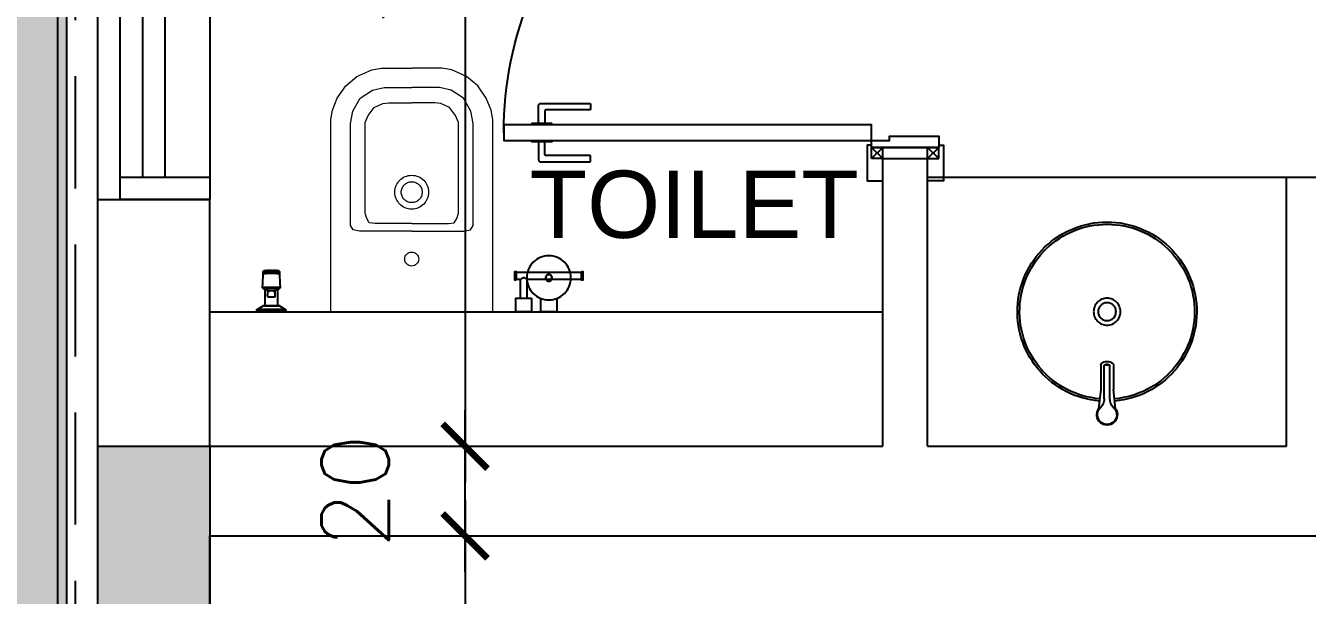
# Model space of a CAD drawing. Header units: centimetres. Extents: x -10658 to 14823, y -5448 to 3597.
# Drawn here: x -1694.1 to -1408.3, y 1451.7 to 1578.8 of the extents above; entities that cross this region are included whole.
import ezdxf
from ezdxf.xclip import XClip

# ---------------------------------------------------------------- set-up
doc = ezdxf.new("R2010")
doc.units = ezdxf.units.CM
doc.header["$LTSCALE"] = 100
doc.header["$MEASUREMENT"] = 0
doc.header["$XCLIPFRAME"] = 0
doc.header["$PDMODE"] = 35
doc.linetypes.add('A0-01 FLOOR PLANS$0$HIDDEN', pattern=[0.375, 0.25, -0.125])
for name, color, linetype in [('A0-01 FLOOR PLANS$0$BATH FIXTURES', 85, 'Continuous'), ('A0-01 FLOOR PLANS$0$COUNTERS', 85, 'Continuous'), ('A0-01 FLOOR PLANS$0$DIM IN', 1, 'Continuous'), ('A0-01 FLOOR PLANS$0$DOOR', 1, 'Continuous'), ('A0-01 FLOOR PLANS$0$HIDDEN -03', 8, 'A0-01 FLOOR PLANS$0$HIDDEN'), ('A0-01 FLOOR PLANS$0$TEXT', 3, 'Continuous'), ('A0-01 FLOOR PLANS$0$TILE', 252, 'Continuous'), ('A0-01 FLOOR PLANS$0$WALL-01', 7, 'Continuous'), ('A0-01 FLOOR PLANS$0$WALL-03', 2, 'Continuous'), ('A0-01 FLOOR PLANS$0$WINDOW', 1, 'Continuous'), ('SOURROUNDING$0$KERBSTONE', 11, 'Continuous'), ('XREF GF COL$0$COLUMN', 6, 'Continuous'), ('XREF GF COL$0$COLUMN HATCH', 201, 'Continuous')]:
    doc.layers.add(name, color=color, linetype=linetype)
doc.styles.add('A0-01 FLOOR PLANS$0$22', font='romans.shx')
doc.styles.add('A0-01 FLOOR PLANS$0$ART-PS-1', font='arial.ttf', dxfattribs={"height": 20})
doc.dimstyles.new('A0-01 FLOOR PLANS$0$100', dxfattribs={"dimtxt": 15, "dimasz": 10, "dimexe": 8, "dimexo": 12, "dimgap": 6, "dimtad": 1, "dimdec": 0, "dimzin": 0, "dimdsep": 46, "dimtxsty": 'A0-01 FLOOR PLANS$0$22', "dimblk": 'A0-01 FLOOR PLANS$0$_ARCHTICK', "dimcen": 30, "dimdle": 8, "dimclrd": 1, "dimclre": 1, "dimclrt": 2, "dimadec": 0, "dimazin": 0, "dimtfac": 1, "dimtdec": 0, "dimtmove": 2, "dimatfit": 3, "dimldrblk": 'A0-01 FLOOR PLANS$0$_OBLIQUE', "dimfxl": 100, "dimtolj": 1, "dimtzin": 0, "dimarcsym": 0})

# ---------------------------------------------------------------- blocks, each defined once
blk = doc.blocks.new('SOURROUNDING')
at = {"layer": 'SOURROUNDING$0$KERBSTONE', "lineweight": 13}
h = blk.add_hatch(dxfattribs=at)
h.set_pattern_fill('AR-HBONE', color=252, scale=5, angle=90)
h.paths.add_polyline_path([(-175, 1001.39), (-180.24, 999.4), (-175, 1003.26), (-175, 1910.07), (-189.19, 1904.68), (-175, 1915.15), (-175, 1965.25), (-177.79, 1965.57), (-175, 1966.16), (-175, 2515.31), (-190.95, 2509.26), (-175, 2521.02), (-175, 2569.63), (-179.55, 2570.15), (-175, 2571.11), (-175, 2808), (-890, 2808), (-890, 3028), (-1810, 3028), (-1810, 2511.19), (-1925, 2511.19), (-1925, 1979.72), (-1810, 1979.72), (-1810, 775), (-3028, 775), (-3028, 650), (-2728, 650), (-2448, 650), (-2428, 650), (-1382.07, 650), (-1382.07, 25), (-1257.59, 25), (-1257.07, 25), (-857.07, 25), (-732.07, 25), (-732.07, 668), (-175, 668)])
h.paths.add_polyline_path([(-1685, 828), (-1685, 2129.72), (-1770, 2129.72), (-1770, 2361.19), (-1685, 2361.19), (-1685, 2748), (-1220, 2748), (-1220, 2683), (-890, 2683), (-300, 2683), (-300, 788), (-590, 788), (-590, 793), (-817, 793), (-817, 713), (-1286.12, 713), (-1287.5, 828)], flags=16)
h.paths.add_polyline_path([(-1798.23, 1621.66), (-1726.11, 1621.66), (-1726.11, 1641.16), (-1798.23, 1641.16)], flags=16)
h.paths.add_polyline_path([(-1563.97, 2964.65), (-999.2, 2964.65), (-999.2, 3018.34), (-1563.97, 3018.34)], flags=16)
at = {"color": 6}
blk.add_lwpolyline([(-300, 2683), (-890, 2683), (-890, 2683), (-1220, 2683), (-1220, 2748), (-1685, 2748), (-1685, 828), (-890, 828), (-890, 793), (-590, 793), (-590, 788), (-300, 788)], close=True, dxfattribs=at)
blk = doc.blocks.new('XREF GF COL')
at = {"layer": 'XREF GF COL$0$COLUMN HATCH'}
blk.add_hatch(color=256, dxfattribs=at).paths.add_polyline_path([(-12064.7, 1448), (-12089.7, 1448), (-12089.7, 1368), (-12064.7, 1368)])
at = {"layer": 'XREF GF COL$0$COLUMN'}
blk.add_lwpolyline([(-12089.7, 1448), (-12064.7, 1448), (-12064.7, 1368), (-12089.7, 1368)], close=True, dxfattribs=at)
blk = doc.blocks.new('A0-01 FLOOR PLANS$0$Bath_WashBasin_D-40_01')
for p, q in [((-1.4, -7.96), (-1.88, -3.63)), ((1.88, -3.63), (1.4, -7.96)), ((-1.4, -13.5), (-1.4, -7.96)), ((-0.65, -5.9), (-0.65, -13.37)), ((0.65, -5.9), (0.65, -13.37)), ((1.4, -13.5), (1.4, -7.96)), ((0.65, -13.37), (-0.65, -13.37))]:
    blk.add_line(p, q)
for radius in [3, 2]:
    blk.add_circle((0, -25.3), radius)
for centre, radius, start, end in [((0, -2.3), 2.3, 324.6388, 215.3612), ((0, -2.3), 2.15, 320.9725, 219.0275), ((0, -25.3), 20, 94.8311, 85.1689), ((-3.61, -5.89), 2.96, 359.8082, 49.0473), ((3.61, -5.89), 2.96, 130.9527, 180.1918), ((0, -25.3), 19.5, 94.7941, 85.2059), ((0, -12.55), 1.05, 231.7534, 308.2466)]:
    blk.add_arc(centre, radius, start, end)
blk.add_ellipse((0, -13.5), major_axis=(-1.4, 0), ratio=0.500001, start_param=6.283185, end_param=9.424778)
blk = doc.blocks.new('A0-01 FLOOR PLANS$0$BID2')
at = {"layer": 'A0-01 FLOOR PLANS$0$BATH FIXTURES', "lineweight": 18}
for points in [[(18.07, 0), (0, 0), (0, -42.87), (0.38, -44.94), (1.44, -47.63), (3.36, -50.37), (5.82, -52.44), (9.13, -53.98), (11.34, -54.31), (18.07, -54.31)], [(18.07, 0), (36.1, 0), (36.1, -42.87), (35.76, -44.94), (34.65, -47.63), (32.78, -50.37), (30.28, -52.44), (27.01, -53.98), (24.8, -54.31), (18.07, -54.31)], [(18.07, -17.93), (6.44, -17.93), (5, -18.22), (4.37, -19.23), (4.37, -41.96), (4.9, -44.75), (6.58, -47.63), (9.28, -49.41), (11.92, -49.99), (18.07, -49.99)], [(18.07, -19.66), (9.9, -19.66), (8.6, -19.8), (8.03, -20.81), (7.69, -22.01), (7.69, -42.2), (8.36, -43.74), (9.66, -45.56), (11.58, -46.43), (12.93, -46.62), (18.07, -46.62)], [(18.07, -17.93), (29.7, -17.93), (31.15, -18.22), (31.72, -19.23), (31.72, -41.96), (31.24, -44.75), (29.56, -47.63), (26.82, -49.41), (24.22, -49.99), (18.07, -49.99)], [(18.07, -19.66), (26.24, -19.66), (27.49, -19.8), (28.12, -20.81), (28.45, -22.01), (28.45, -42.2), (27.78, -43.74), (26.48, -45.56), (24.56, -46.43), (23.17, -46.62), (18.07, -46.62)]]:
    blk.add_lwpolyline(points, dxfattribs=at)
for points in [[(16.49, -11.75), (16.49, -10.89), (17.19, -10.19), (18.05, -10.19), (18.91, -10.19), (19.61, -10.89), (19.61, -11.75), (19.61, -12.61), (18.91, -13.31), (18.05, -13.31), (17.19, -13.31), (16.49, -12.61), (16.49, -11.75)], [(14.28, -26.65), (14.28, -24.57), (15.96, -22.88), (18.05, -22.88), (20.13, -22.88), (21.82, -24.57), (21.82, -26.65), (21.82, -28.74), (20.13, -30.42), (18.05, -30.42), (15.96, -30.42), (14.28, -28.74), (14.28, -26.65)], [(15.72, -26.65), (15.72, -25.36), (16.76, -24.32), (18.05, -24.32), (19.34, -24.32), (20.38, -25.36), (20.38, -26.65), (20.38, -27.94), (19.34, -28.98), (18.05, -28.98), (16.76, -28.98), (15.72, -27.94), (15.72, -26.65)]]:
    blk.add_open_spline(points, degree=3, knots=[0, 0, 0, 0, 1, 1, 1, 2, 2, 2, 3, 3, 3, 4, 4, 4, 4], dxfattribs=at)
blk = doc.blocks.new('A0-01 FLOOR PLANS$0$A$Cadd0125e')
at = {"layer": 'A0-01 FLOOR PLANS$0$BATH FIXTURES'}
for p, q in [((8.65, 0.09), (8.65, 6.41)), ((8.82, 6.5), (8.82, 0)), ((7.76, 4.63), (4.26, 4.63)), ((4.84, 3.94), (4.44, 3.93)), ((4.84, 3.94), (4.44, 3.93)), ((4.82, 3.93), (4.82, 3.93)), ((5.52, 4.07), (5.32, 4.07)), ((7.82, 5.1), (7.82, 1.4)), ((9.16, 1.25), (9.16, 5.25)), ((4.26, 1.86), (7.76, 1.86)), ((4.44, 2.57), (4.84, 2.56)), ((5.32, 2.42), (5.52, 2.43))]:
    blk.add_line(p, q, dxfattribs=at)
for points in [[(8.65, 0.09, 0.257001), (8.82, 0), (9.16, 0), (9.16, 6.5), (8.82, 6.5, 0.257001), (8.65, 6.41), (7.82, 5.1, 0.142087), (7.76, 4.88), (7.76, 1.62, 0.142087), (7.82, 1.4)], [(0.03, 4.1, 0.404323), (0, 4.07, -0.404323)], [(0.03, 3.39, 0.404323), (0, 3.36, -0.404323)], [(0.04, 4.54, 0.404323), (0.01, 4.51, -0.404323)], [(0.01, 3.84, 0.056358), (0.01, 3.83, -0.056358)], [(0.04, 2.91, 0.404323), (0.01, 2.88, -0.404323)], [(0.05, 4.16, 0.404323), (0.02, 4.13, -0.404323)], [(0.05, 3, 0.404323), (0.02, 2.97, -0.404323)], [(0.03, 2.67, 0.404323), (0, 2.65, -0.404323)], [(0.04, 2.23, 0.404323), (0.01, 2.21, -0.404323)]]:
    blk.add_lwpolyline(points, format="xyb", close=True, dxfattribs=at)
for points in [[(0.59, 5.04), (0.27, 5.04)], [(0.27, 1.46), (0.59, 1.46)]]:
    blk.add_lwpolyline(points, close=True, dxfattribs=at)
blk.add_lwpolyline([(3.89, 5.15, 0.00277), (3.87, 5.16, 0.001337), (3.87, 5.17, -0.020661), (3.87, 1.33, 0.001362), (3.87, 1.34, 0.00279), (3.89, 1.35)], format="xyb", dxfattribs=at)
for centre, radius, start, end in [((3.72, 5.02), 0.207, 45.4618, 99.4976), ((-27.86, 3.25), 31.61, 356.42, 3.5774), ((3.83, 5.11), 0.0651, 46.2112, 54.7843), ((2.67, 3.86), 1.77, 4.0599, 46.7105), ((19.33, 3.25), 14.91, 177.1752, 182.8246), ((3.72, 1.48), 0.204, 260.0327, 314.9167), ((3.83, 1.39), 0.0656, 306.8555, 313.7758), ((2.67, 2.64), 1.77, 313.2898, 355.9537)]:
    blk.add_arc(centre, radius, start, end, dxfattribs=at)
for centre, major_axis, ratio, start_param, end_param in [((0.63, 3.25), (0, 1.76), 0.017452, 0.079526, 3.069997), ((0.63, 3.25), (0, 1.76), 0.017452, 0.079526, 3.069997), ((0.63, 3.25), (0, 1.76), 0.017452, 0, 0.079526), ((0.63, 3.25), (0, 1.76), 0.017452, 0, 0.079526), ((4.71, 3.96), (0.197, -0.012), 0.259959, 4.930881, 5.439711), ((0.63, 3.25), (0, 1.76), 0.017452, 3.069997, 3.292425), ((0.63, 3.25), (0, 1.76), 0.017452, 3.069997, 3.292425), ((0.63, 3.25), (0, 1.76), 0.017452, 3.292425, 3.362535), ((0.63, 3.25), (0, 1.76), 0.017452, 3.292425, 3.362535)]:
    blk.add_ellipse(centre, major_axis=major_axis, ratio=ratio, start_param=start_param, end_param=end_param, dxfattribs=at)
for points, weights, knots in [([(0, 3.86), (0, 3.88), (0, 3.96), (0, 4.05), (0, 4.06), (0, 4.05), (0, 3.96), (0, 3.88), (0, 3.86)], [1, 0.771731449229, 1, 0.771731449229, 1, 0.771731449229, 1, 0.771731449229, 1], [0, 0, 0, 1.378474, 1.378474, 2.756948, 2.756948, 4.135422, 4.135422, 5.513896, 5.513896, 5.513896]), ([(0, 3.15), (0, 3.16), (0, 3.25), (0, 3.34), (0, 3.35), (0, 3.34), (0, 3.25), (0, 3.16), (0, 3.15)], [1, 0.771731449229, 1, 0.771731449229, 1, 0.771731449229, 1, 0.771731449229, 1], [0, 0, 0, 1.378474, 1.378474, 2.756948, 2.756948, 4.135422, 4.135422, 5.513896, 5.513896, 5.513896]), ([(0.01, 4.3), (0.01, 4.31), (0.01, 4.4), (0.01, 4.49), (0.01, 4.5), (0.01, 4.49), (0.01, 4.4), (0.01, 4.31), (0.01, 4.3)], [1, 0.771731449229, 1, 0.771731449229, 1, 0.771731449229, 1, 0.771731449229, 1], [0, 0, 0, 1.378474, 1.378474, 2.756948, 2.756948, 4.135422, 4.135422, 5.513896, 5.513896, 5.513896]), ([(0.01, 3.62), (0.01, 3.64), (0.01, 3.73), (0.01, 3.81), (0.01, 3.83), (0.01, 3.81), (0.01, 3.73), (0.01, 3.64), (0.01, 3.62)], [1, 0.771731449229, 1, 0.771731449229, 1, 0.771731449229, 1, 0.771731449229, 1], [0, 0, 0, 1.378474, 1.378474, 2.756948, 2.756948, 4.135422, 4.135422, 5.513896, 5.513896, 5.513896]), ([(0.01, 2.67), (0.01, 2.69), (0.01, 2.77), (0.01, 2.86), (0.01, 2.88), (0.01, 2.86), (0.01, 2.77), (0.01, 2.69), (0.01, 2.67)], [1, 0.771731449229, 1, 0.771731449229, 1, 0.771731449229, 1, 0.771731449229, 1], [0, 0, 0, 1.378474, 1.378474, 2.756948, 2.756948, 4.135422, 4.135422, 5.513896, 5.513896, 5.513896]), ([(0.02, 3.54), (0.02, 3.55), (0.02, 3.6), (0.02, 3.55), (0.02, 3.54)], [1, 0.880136793313, 1, 0.880136793313, 1], [0, 0, 0, 0.989292, 0.989292, 1.978584, 1.978584, 1.978584]), ([(0.02, 2.9), (0.02, 2.95), (0.02, 2.96), (0.02, 2.95), (0.02, 2.9)], [1, 0.876807866783, 1, 0.876807866783, 1], [0, 0, 0, 1.003227, 1.003227, 2.006454, 2.006454, 2.006454]), ([(0.03, 3.83), (0.03, 3.83), (0.03, 3.96), (0.03, 4.1), (0.03, 4.1), (0.05, 4.1), (0.06, 4.1), (0.05, 4.1), (0.03, 4.1), (0.03, 4.1), (0.03, 3.96), (0.03, 3.83), (0.03, 3.83), (0.05, 3.83), (0.06, 3.83), (0.05, 3.83), (0.03, 3.83)], [1, 0.707214493379, 1, 0.707214493379, 1, 1, 1, 1, 1, 0.707214493379, 1, 0.707214493379, 1, 1, 1, 1, 1], [0, 0, 0, 1.570492, 1.570492, 3.140983, 3.140983, 4.140983, 4.140983, 5.140983, 5.140983, 6.711475, 6.711475, 8.281967, 8.281967, 9.281967, 9.281967, 10.281967, 10.281967, 10.281967]), ([(0.03, 3.39), (0.03, 3.4), (0.03, 3.43), (0.03, 3.47), (0.03, 3.52), (0.03, 3.47), (0.03, 3.43), (0.03, 3.4), (0.03, 3.39)], [1, 0.919204368944, 1, 0.919204368944, 1, 0.919204368944, 1, 0.919204368944, 1], [0, 0, 0, 0.809482, 0.809482, 1.618964, 1.618964, 2.428447, 2.428447, 3.237929, 3.237929, 3.237929]), ([(0.03, 3.11), (0.03, 3.11), (0.03, 3.25), (0.03, 3.39), (0.03, 3.39), (0.04, 3.39), (0.06, 3.39), (0.04, 3.39), (0.03, 3.39), (0.03, 3.39), (0.03, 3.25), (0.03, 3.11), (0.03, 3.11), (0.04, 3.11), (0.06, 3.11), (0.04, 3.11), (0.03, 3.11)], [1, 0.707214493378, 1, 0.707214493378, 1, 1, 1, 1, 1, 0.707214493381, 1, 0.707214493381, 1, 1, 1, 1, 1], [0, 0, 0, 1.570492, 1.570492, 3.140983, 3.140983, 4.140983, 4.140983, 5.140983, 5.140983, 6.711475, 6.711475, 8.281967, 8.281967, 9.281967, 9.281967, 10.281967, 10.281967, 10.281967]), ([(0.03, 2.98), (0.03, 3.03), (0.03, 3.07), (0.03, 3.1), (0.03, 3.11), (0.03, 3.1), (0.03, 3.07), (0.03, 3.03), (0.03, 2.98)], [1, 0.918085200288, 1, 0.918085200288, 1, 0.918085200288, 1, 0.918085200288, 1], [0, 0, 0, 0.815148, 0.815148, 1.630295, 1.630295, 2.445443, 2.445443, 3.260591, 3.260591, 3.260591]), ([(0.04, 4.27), (0.04, 4.27), (0.04, 4.4), (0.04, 4.54), (0.04, 4.54), (0.06, 4.54), (0.07, 4.54), (0.06, 4.54), (0.04, 4.54), (0.04, 4.54), (0.04, 4.4), (0.04, 4.27), (0.04, 4.27), (0.05, 4.27), (0.06, 4.26), (0.05, 4.27), (0.04, 4.27)], [1, 0.707214493379, 1, 0.707214493379, 1, 1, 1, 1, 1, 0.707214493381, 1, 0.707214493381, 1, 1, 1, 1, 1], [0, 0, 0, 1.570492, 1.570492, 3.140983, 3.140983, 4.140983, 4.140983, 5.140983, 5.140983, 6.711475, 6.711475, 8.281967, 8.281967, 9.281967, 9.281967, 10.281967, 10.281967, 10.281967]), ([(0.04, 4.1), (0.05, 4.16), (0.05, 4.16), (0.05, 4.16), (0.06, 4.16), (0.05, 4.16), (0.05, 4.16), (0.05, 4.16), (0.04, 4.1)], [1, 0.884663674898, 1, 1, 1, 1, 1, 0.884663674898, 1], [0, 0, 0, 0.970048, 0.970048, 1.970048, 1.970048, 2.970048, 2.970048, 3.940097, 3.940097, 3.940097]), ([(0.04, 3.83), (0.04, 3.76), (0.04, 3.68), (0.04, 3.59), (0.04, 3.59), (0.05, 3.59), (0.06, 3.59), (0.05, 3.59), (0.04, 3.59), (0.04, 3.59), (0.04, 3.68), (0.04, 3.76), (0.04, 3.83)], [1, 0.824380766099, 1, 0.824380766099, 1, 1, 1, 1, 1, 0.824519982907, 1, 0.824519982907, 1], [0, 0, 0, 1.203378, 1.203378, 2.406756, 2.406756, 3.406756, 3.406756, 4.406756, 4.406756, 5.609642, 5.609642, 6.812528, 6.812528, 6.812528]), ([(0.04, 2.67), (0.04, 2.74), (0.04, 2.82), (0.04, 2.91), (0.04, 2.91), (0.05, 2.91), (0.06, 2.91), (0.05, 2.91), (0.04, 2.91), (0.04, 2.91), (0.04, 2.82), (0.04, 2.74), (0.04, 2.67)], [1, 0.825991228198, 1, 0.825991228198, 1, 1, 1, 1, 1, 0.825991228198, 1, 0.825991228198, 1], [0, 0, 0, 1.197676, 1.197676, 2.395352, 2.395352, 3.395352, 3.395352, 4.395352, 4.395352, 5.593027, 5.593027, 6.790703, 6.790703, 6.790703]), ([(0.05, 3.5), (0.05, 3.5), (0.05, 3.59), (0.05, 3.5), (0.05, 3.5), (0.05, 3.5), (0.06, 3.5), (0.05, 3.5), (0.05, 3.5)], [1, 0.826224660362, 1, 0.826224660368, 1, 1, 1, 1, 1], [0, 0, 0, 1.196847, 1.196847, 2.393695, 2.393695, 3.393695, 3.393695, 4.393695, 4.393695, 4.393695]), ([(0.05, 2.91), (0.05, 3), (0.05, 3), (0.05, 3), (0.06, 3), (0.05, 3), (0.05, 3), (0.05, 3), (0.05, 2.91)], [1, 0.826224660367, 1, 1, 1, 1, 1, 0.826224660367, 1], [0, 0, 0, 1.196847, 1.196847, 2.196847, 2.196847, 3.196847, 3.196847, 4.393695, 4.393695, 4.393695]), ([(0.63, 1.65), (0.61, 1.65), (0.6, 2.45), (0.59, 3.25), (0.6, 4.05), (0.61, 4.85), (0.63, 4.85), (0.6, 4.85), (0.6, 3.25), (0.6, 1.65), (0.63, 1.65)], [1, 0.866025403784, 1, 0.866025403784, 1, 0.866025403784, 1, 0.707106781187, 1, 0.707106781187, 1], [0, 0, 0, 1.047198, 1.047198, 2.094395, 2.094395, 3.141593, 3.141593, 4.712389, 4.712389, 6.283185, 6.283185, 6.283185]), ([(0.63, 5), (0.63, 4.99), (0.63, 4.98), (0.63, 4.99), (0.63, 5), (0.63, 5.01), (0.63, 5.01), (0.63, 5.01), (0.63, 5)], [1, 0.999435686662, 1, 0.999435686662, 1, 0.997653932691, 1, 0.997653932691, 1], [0, 0, 0, 0.0671932, 0.0671932, 0.1343865, 0.1343865, 0.2714116, 0.2714116, 0.4084367, 0.4084367, 0.4084367]), ([(4.44, 3.91), (4.6, 3.91), (4.75, 3.91), (4.8, 3.91), (4.84, 3.92)], [1, 1, 1, 0.967192798555, 1], [0, 0, 0, 1, 1, 1.513717, 1.513717, 1.513717]), ([(0, 2.44), (0, 2.45), (0, 2.54), (0, 2.63), (0, 2.64), (0, 2.63), (0, 2.54), (0, 2.45), (0, 2.44)], [1, 0.771731449229, 1, 0.771731449229, 1, 0.771731449229, 1, 0.771731449229, 1], [0, 0, 0, 1.378474, 1.378474, 2.756948, 2.756948, 4.135422, 4.135422, 5.513896, 5.513896, 5.513896]), ([(0.01, 2), (0.01, 2.01), (0.01, 2.1), (0.01, 2.19), (0.01, 2.2), (0.01, 2.19), (0.01, 2.1), (0.01, 2.01), (0.01, 2)], [1, 0.771731449229, 1, 0.771731449229, 1, 0.771731449229, 1, 0.771731449229, 1], [0, 0, 0, 1.378474, 1.378474, 2.756948, 2.756948, 4.135422, 4.135422, 5.513896, 5.513896, 5.513896]), ([(0.03, 2.4), (0.03, 2.4), (0.03, 2.54), (0.03, 2.67), (0.03, 2.67), (0.05, 2.67), (0.06, 2.67), (0.05, 2.67), (0.03, 2.67), (0.03, 2.67), (0.03, 2.54), (0.03, 2.4), (0.03, 2.4), (0.05, 2.4), (0.06, 2.4), (0.05, 2.4), (0.03, 2.4)], [1, 0.707214493381, 1, 0.707214493381, 1, 1, 1, 1, 1, 0.707214493379, 1, 0.707214493379, 1, 1, 1, 1, 1], [0, 0, 0, 1.570492, 1.570492, 3.140983, 3.140983, 4.140983, 4.140983, 5.140983, 5.140983, 6.711475, 6.711475, 8.281967, 8.281967, 9.281967, 9.281967, 10.281967, 10.281967, 10.281967]), ([(0.05, 2.34), (0.05, 2.34), (0.04, 2.4), (0.05, 2.34), (0.05, 2.34), (0.05, 2.34), (0.06, 2.34), (0.05, 2.34), (0.05, 2.34)], [1, 0.884663674904, 1, 0.884663674899, 1, 1, 1, 1, 1], [0, 0, 0, 0.970048, 0.970048, 1.940097, 1.940097, 2.940097, 2.940097, 3.940097, 3.940097, 3.940097]), ([(0.04, 1.96), (0.04, 1.96), (0.04, 2.1), (0.04, 2.23), (0.04, 2.23), (0.05, 2.23), (0.06, 2.24), (0.05, 2.23), (0.04, 2.23), (0.04, 2.23), (0.04, 2.1), (0.04, 1.96), (0.04, 1.96), (0.06, 1.96), (0.07, 1.96), (0.06, 1.96), (0.04, 1.96)], [1, 0.707214493379, 1, 0.707214493379, 1, 1, 1, 1, 1, 0.707214493379, 1, 0.707214493379, 1, 1, 1, 1, 1], [0, 0, 0, 1.570492, 1.570492, 3.140983, 3.140983, 4.140983, 4.140983, 5.140983, 5.140983, 6.711475, 6.711475, 8.281967, 8.281967, 9.281967, 9.281967, 10.281967, 10.281967, 10.281967])]:
    blk.add_rational_spline(points, weights, degree=2, knots=knots, dxfattribs=at)
for points, knots in [([(0.03, 3.83), (0.03, 3.83), (0.03, 3.83), (0.02, 3.83), (0.01, 3.83), (0.01, 3.84), (0.01, 3.85), (0, 3.85), (0, 3.85), (0, 3.85), (0, 3.86), (0, 3.85), (0, 3.85), (0, 3.85), (0.01, 3.85), (0.01, 3.84), (0.01, 3.83), (0.02, 3.83), (0.03, 3.83), (0.03, 3.83), (0.03, 3.83)], [0, 0, 0, 0, 0.017198, 0.209791, 0.385258, 0.529689, 0.655532, 0.744471, 0.846042, 1, 1, 1, 1.153958, 1.255529, 1.344468, 1.470311, 1.614742, 1.790209, 1.982802, 2, 2, 2, 2]), ([(0.03, 3.11), (0.03, 3.11), (0.03, 3.11), (0.02, 3.12), (0.01, 3.12), (0, 3.13), (0, 3.13), (0, 3.14), (0, 3.14), (0, 3.14), (0, 3.14), (0, 3.14), (0, 3.14), (0, 3.14), (0, 3.13), (0, 3.13), (0.01, 3.12), (0.02, 3.12), (0.03, 3.11), (0.03, 3.11), (0.03, 3.11)], [0, 0, 0, 0, 0.017198, 0.209791, 0.385258, 0.529689, 0.655532, 0.744471, 0.846042, 1, 1, 1, 1.153958, 1.255529, 1.344468, 1.470311, 1.614742, 1.790209, 1.982802, 2, 2, 2, 2]), ([(0.04, 4.27), (0.04, 4.27), (0.04, 4.26), (0.03, 4.27), (0.02, 4.27), (0.02, 4.28), (0.02, 4.28), (0.02, 4.29), (0.01, 4.29), (0.01, 4.29), (0.01, 4.29), (0.01, 4.29), (0.01, 4.29), (0.02, 4.29), (0.02, 4.28), (0.02, 4.28), (0.02, 4.27), (0.03, 4.27), (0.04, 4.26), (0.04, 4.27), (0.04, 4.27)], [0, 0, 0, 0, 0.017198, 0.209791, 0.385258, 0.529689, 0.655532, 0.744471, 0.846042, 1, 1, 1, 1.153958, 1.255529, 1.344468, 1.470311, 1.614742, 1.790209, 1.982802, 2, 2, 2, 2]), ([(0.04, 3.59), (0.04, 3.59), (0.04, 3.59), (0.03, 3.59), (0.02, 3.6), (0.01, 3.6), (0.01, 3.61), (0.01, 3.61), (0.01, 3.62), (0.01, 3.62), (0.01, 3.62), (0.01, 3.62), (0.01, 3.62), (0.01, 3.61), (0.01, 3.61), (0.01, 3.6), (0.02, 3.6), (0.03, 3.59), (0.04, 3.59), (0.04, 3.59), (0.04, 3.59)], [0, 0, 0, 0, 0.017198, 0.209791, 0.385258, 0.529689, 0.655532, 0.744471, 0.846042, 1, 1, 1, 1.153958, 1.255529, 1.344468, 1.470311, 1.614742, 1.790209, 1.982802, 2, 2, 2, 2]), ([(0.05, 3.5), (0.05, 3.5), (0.04, 3.5), (0.04, 3.51), (0.03, 3.51), (0.02, 3.52), (0.02, 3.52), (0.02, 3.53), (0.02, 3.53), (0.02, 3.53), (0.02, 3.53), (0.02, 3.53), (0.02, 3.53), (0.02, 3.53), (0.02, 3.52), (0.02, 3.52), (0.03, 3.51), (0.04, 3.51), (0.04, 3.5), (0.05, 3.5), (0.05, 3.5)], [0, 0, 0, 0, 0.017198, 0.209791, 0.385258, 0.529689, 0.655532, 0.744471, 0.846042, 1, 1, 1, 1.153958, 1.255529, 1.344468, 1.470311, 1.614742, 1.790209, 1.982802, 2, 2, 2, 2]), ([(0.27, 1.46), (0.25, 1.46), (0.22, 1.46), (0.18, 1.46), (0.15, 1.48), (0.13, 1.49), (0.12, 1.5), (0.11, 1.51), (0.1, 1.53), (0.09, 1.55), (0.08, 1.57), (0.08, 1.58), (0.08, 1.6), (0.08, 1.63), (0.08, 1.67), (0.07, 1.71), (0.07, 1.76), (0.07, 1.83), (0.07, 1.9), (0.07, 1.99), (0.06, 2.08), (0.06, 2.17), (0.06, 2.27), (0.06, 2.37), (0.06, 2.47), (0.06, 2.59), (0.06, 2.73), (0.06, 2.89), (0.06, 3.05), (0.06, 3.21), (0.06, 3.35), (0.06, 3.47), (0.06, 3.59), (0.06, 3.72), (0.06, 3.84), (0.06, 3.96), (0.06, 4.08), (0.06, 4.2), (0.06, 4.3), (0.06, 4.39), (0.06, 4.48), (0.07, 4.55), (0.07, 4.62), (0.07, 4.68), (0.07, 4.74), (0.07, 4.78), (0.08, 4.83), (0.08, 4.86), (0.08, 4.9), (0.08, 4.92), (0.09, 4.94), (0.09, 4.95), (0.09, 4.96), (0.1, 4.97), (0.11, 4.99), (0.12, 5), (0.13, 5.01), (0.14, 5.02), (0.16, 5.03), (0.19, 5.04), (0.23, 5.04), (0.26, 5.04), (0.27, 5.04), (0.26, 5.04), (0.23, 5.04), (0.19, 5.04), (0.16, 5.03), (0.14, 5.02), (0.13, 5.01), (0.12, 5), (0.11, 4.99), (0.1, 4.97), (0.09, 4.96), (0.09, 4.95), (0.09, 4.94), (0.08, 4.92), (0.08, 4.9), (0.08, 4.86), (0.08, 4.83), (0.07, 4.78), (0.07, 4.74), (0.07, 4.68), (0.07, 4.62), (0.07, 4.55), (0.06, 4.48), (0.06, 4.39), (0.06, 4.3), (0.06, 4.2), (0.06, 4.08), (0.06, 3.96), (0.06, 3.84), (0.06, 3.72), (0.06, 3.59), (0.06, 3.47), (0.06, 3.35), (0.06, 3.21), (0.06, 3.05), (0.06, 2.89), (0.06, 2.73), (0.06, 2.59), (0.06, 2.47), (0.06, 2.37), (0.06, 2.27), (0.06, 2.17), (0.06, 2.08), (0.07, 1.99), (0.07, 1.9), (0.07, 1.83), (0.07, 1.76), (0.07, 1.71), (0.08, 1.67), (0.08, 1.63), (0.08, 1.6), (0.08, 1.58), (0.08, 1.57), (0.09, 1.55), (0.1, 1.53), (0.11, 1.51), (0.12, 1.5), (0.13, 1.49), (0.15, 1.48), (0.18, 1.46), (0.22, 1.46), (0.25, 1.46), (0.27, 1.46)], [0, 0, 0, 0, 0.009924, 0.017881, 0.02396, 0.02839, 0.031389, 0.033592, 0.038002, 0.047186, 0.057208, 0.072286, 0.088852, 0.106788, 0.126095, 0.146781, 0.16886, 0.192349, 0.217137, 0.241707, 0.265629, 0.288899, 0.311512, 0.333465, 0.354752, 0.375371, 0.405038, 0.434021, 0.464183, 0.495586, 0.517215, 0.539395, 0.562133, 0.585428, 0.608917, 0.63157, 0.657568, 0.68228, 0.70571, 0.727859, 0.749308, 0.768613, 0.78946, 0.811862, 0.829695, 0.848419, 0.868047, 0.888308, 0.910368, 0.929016, 0.937976, 0.945877, 0.954411, 0.961283, 0.965115, 0.969625, 0.972243, 0.975197, 0.979194, 0.984585, 0.991509, 1, 1, 1, 1.008491, 1.015415, 1.020806, 1.024803, 1.027757, 1.030375, 1.034885, 1.038717, 1.045589, 1.054123, 1.062024, 1.070984, 1.089632, 1.111692, 1.131953, 1.151581, 1.170305, 1.188138, 1.21054, 1.231387, 1.250692, 1.272141, 1.29429, 1.31772, 1.342432, 1.36843, 1.391083, 1.414572, 1.437867, 1.460605, 1.482785, 1.504414, 1.535817, 1.565979, 1.594962, 1.624629, 1.645248, 1.666535, 1.688488, 1.711101, 1.734371, 1.758293, 1.782863, 1.807651, 1.83114, 1.853219, 1.873905, 1.893212, 1.911148, 1.927714, 1.942792, 1.952814, 1.961998, 1.966408, 1.968611, 1.97161, 1.97604, 1.982119, 1.990076, 2, 2, 2, 2]), ([(0.27, 1.46), (0.27, 1.46), (0.27, 1.46), (0.27, 1.46), (0.26, 1.51), (0.26, 1.69), (0.25, 1.83), (0.25, 2.16), (0.25, 2.36), (0.24, 2.8), (0.24, 3.03), (0.24, 3.5), (0.24, 3.74), (0.25, 4.17), (0.25, 4.37), (0.25, 4.69), (0.26, 4.83), (0.26, 5), (0.27, 5.04), (0.27, 5.04), (0.27, 5.04), (0.26, 5), (0.26, 4.83), (0.25, 4.69), (0.25, 4.37), (0.25, 4.17), (0.24, 3.74), (0.24, 3.5), (0.24, 3.03), (0.24, 2.8), (0.25, 2.36), (0.25, 2.16), (0.25, 1.83), (0.26, 1.69), (0.26, 1.51), (0.27, 1.46), (0.27, 1.46), (0.27, 1.46), (0.27, 1.46)], [0, 0, 0, 0, 0.002872, 0.002872, 0.127872, 0.127872, 0.252872, 0.252872, 0.377872, 0.377872, 0.502872, 0.502872, 0.627872, 0.627872, 0.752872, 0.752872, 0.877872, 0.877872, 1, 1, 1, 1.12242, 1.12242, 1.247719, 1.247719, 1.373018, 1.373018, 1.498316, 1.498316, 1.623615, 1.623615, 1.748914, 1.748914, 1.874213, 1.874213, 1.999512, 1.999512, 2, 2, 2, 2]), ([(0.6, 5.04), (0.6, 5.04), (0.6, 5.04), (0.61, 5.04), (0.62, 5.03), (0.62, 5.03), (0.62, 5.02), (0.63, 5.02), (0.63, 5.01), (0.63, 5.01), (0.63, 5), (0.63, 5.01), (0.63, 5.01), (0.63, 5.02), (0.62, 5.02), (0.62, 5.03), (0.62, 5.03), (0.61, 5.04), (0.6, 5.04), (0.6, 5.04), (0.6, 5.04)], [0, 0, 0, 0, 0.040837, 0.104882, 0.170099, 0.240859, 0.347859, 0.486894, 0.698093, 1, 1, 1, 1.301907, 1.513106, 1.652141, 1.759141, 1.829901, 1.895118, 1.959163, 2, 2, 2, 2]), ([(0.63, 1.52), (0.63, 1.53), (0.63, 1.53), (0.63, 1.56), (0.63, 1.59), (0.62, 1.68), (0.62, 1.73), (0.62, 1.86), (0.61, 1.93), (0.61, 2.09), (0.61, 2.18), (0.61, 2.37), (0.61, 2.47), (0.61, 2.79), (0.6, 3.02), (0.6, 3.25), (0.6, 3.48), (0.61, 3.71), (0.61, 4.13), (0.61, 4.33), (0.61, 4.57), (0.62, 4.64), (0.62, 4.77), (0.62, 4.82), (0.63, 4.91), (0.63, 4.94), (0.63, 4.97), (0.63, 4.97), (0.63, 4.98)], [0, 0, 0, 0, 0.031344, 0.031344, 0.169724, 0.169724, 0.308103, 0.308103, 0.446482, 0.446482, 0.584862, 0.584862, 0.723241, 0.723241, 1, 1, 1, 1.277961, 1.277961, 1.555923, 1.555923, 1.694904, 1.694904, 1.833884, 1.833884, 1.972865, 1.972865, 2, 2, 2, 2]), ([(0.68, 5.05), (0.68, 5.05), (0.67, 5.05), (0.66, 5.04), (0.65, 5.04), (0.65, 5.03), (0.64, 5.02), (0.64, 5.02), (0.64, 5.01), (0.63, 5), (0.63, 5), (0.63, 4.99), (0.63, 4.98), (0.63, 4.98)], [0, 0, 0, 0, 0.018142, 0.075916, 0.128935, 0.180639, 0.234525, 0.295667, 0.372066, 0.476166, 0.632104, 0.912558, 1, 1, 1, 1]), ([(4.74, 4.06), (4.72, 4.06), (4.7, 4.06), (4.67, 4.06), (4.66, 4.05), (4.65, 4.05), (4.64, 4.05), (4.62, 4.05), (4.6, 4.04), (4.59, 4.02), (4.57, 4.01), (4.56, 3.99), (4.55, 3.96), (4.54, 3.94), (4.54, 3.93), (4.54, 3.93)], [0, 0, 0, 0, 0.261916, 0.442765, 0.490102, 0.537322, 0.596088, 0.655775, 0.714696, 0.772041, 0.819201, 0.865142, 0.929777, 0.998908, 1, 1, 1, 1]), ([(4.74, 4.06), (4.83, 4.07), (4.92, 4.07), (5.02, 4.07), (5.09, 4.07), (5.17, 4.07), (5.24, 4.07), (5.31, 4.07), (5.38, 4.07), (5.44, 4.07)], [0, 0, 0, 0, 1, 1, 1, 2, 2, 2, 3, 3, 3, 3]), ([(5.52, 2.43), (5.53, 2.43), (5.55, 2.43), (5.58, 2.43), (5.61, 2.43), (5.63, 2.43), (5.65, 2.43), (5.67, 2.43), (5.69, 2.44), (5.71, 2.44), (5.72, 2.44), (5.74, 2.44), (5.75, 2.44), (5.77, 2.45), (5.78, 2.45), (5.79, 2.45), (5.79, 2.45), (5.8, 2.46), (5.81, 2.46), (5.82, 2.46), (5.82, 2.47), (5.83, 2.47), (5.84, 2.48), (5.85, 2.49), (5.87, 2.51), (5.88, 2.53), (5.89, 2.56), (5.9, 2.6), (5.91, 2.64), (5.92, 2.69), (5.93, 2.75), (5.93, 2.8), (5.94, 2.84), (5.94, 2.87), (5.94, 2.9), (5.94, 2.95), (5.95, 3.01), (5.95, 3.09), (5.95, 3.18), (5.95, 3.27), (5.95, 3.37), (5.95, 3.46), (5.94, 3.55), (5.94, 3.62), (5.93, 3.67), (5.93, 3.71), (5.92, 3.76), (5.92, 3.8), (5.91, 3.85), (5.9, 3.88), (5.89, 3.91), (5.89, 3.94), (5.88, 3.96), (5.87, 3.98), (5.86, 4), (5.85, 4.01), (5.84, 4.02), (5.83, 4.02), (5.82, 4.03), (5.82, 4.03), (5.81, 4.04), (5.8, 4.04), (5.79, 4.04), (5.78, 4.04), (5.78, 4.05), (5.77, 4.05), (5.76, 4.05), (5.75, 4.05), (5.74, 4.05), (5.72, 4.06), (5.71, 4.06), (5.69, 4.06), (5.67, 4.06), (5.66, 4.06), (5.64, 4.06), (5.62, 4.06), (5.6, 4.07), (5.58, 4.07), (5.56, 4.07), (5.56, 4.07)], [0, 0, 0, 0, 0.034691, 0.066377, 0.095186, 0.121282, 0.144852, 0.166081, 0.185168, 0.198757, 0.215917, 0.236123, 0.253223, 0.267206, 0.276209, 0.285043, 0.295811, 0.304095, 0.310563, 0.315945, 0.319875, 0.324511, 0.330106, 0.335887, 0.343605, 0.354236, 0.366908, 0.378747, 0.392043, 0.407307, 0.422694, 0.435607, 0.441339, 0.447544, 0.455288, 0.462789, 0.477632, 0.492677, 0.508995, 0.526024, 0.543675, 0.561661, 0.578526, 0.595192, 0.605393, 0.613569, 0.622125, 0.635568, 0.648559, 0.659166, 0.668835, 0.678191, 0.688076, 0.698939, 0.708058, 0.711559, 0.715397, 0.719322, 0.723637, 0.72731, 0.732041, 0.737264, 0.743366, 0.750983, 0.761063, 0.770186, 0.779166, 0.790116, 0.803025, 0.820484, 0.841437, 0.854477, 0.86953, 0.886728, 0.906336, 0.927258, 0.950798, 0.9772, 1, 1, 1, 1]), ([(0.03, 2.4), (0.03, 2.4), (0.03, 2.4), (0.02, 2.41), (0.01, 2.41), (0.01, 2.42), (0.01, 2.42), (0, 2.43), (0, 2.43), (0, 2.43), (0, 2.43), (0, 2.43), (0, 2.43), (0, 2.43), (0.01, 2.42), (0.01, 2.42), (0.01, 2.41), (0.02, 2.41), (0.03, 2.4), (0.03, 2.4), (0.03, 2.4)], [0, 0, 0, 0, 0.017198, 0.209791, 0.385258, 0.529689, 0.655532, 0.744471, 0.846042, 1, 1, 1, 1.153958, 1.255529, 1.344468, 1.470311, 1.614742, 1.790209, 1.982802, 2, 2, 2, 2]), ([(0.01, 2.66), (0.01, 2.66), (0.01, 2.67), (0.01, 2.67), (0.01, 2.67), (0.01, 2.67), (0.01, 2.67), (0.01, 2.66), (0.01, 2.66)], [0, 0, 0, 0, 0.369056, 1, 1, 1, 1.630944, 2, 2, 2, 2]), ([(0.04, 1.96), (0.04, 1.96), (0.04, 1.96), (0.03, 1.97), (0.02, 1.97), (0.02, 1.98), (0.02, 1.98), (0.02, 1.99), (0.01, 1.99), (0.01, 1.99), (0.01, 1.99), (0.01, 1.99), (0.01, 1.99), (0.02, 1.99), (0.02, 1.98), (0.02, 1.98), (0.02, 1.97), (0.03, 1.97), (0.04, 1.96), (0.04, 1.96), (0.04, 1.96)], [0, 0, 0, 0, 0.017198, 0.209791, 0.385258, 0.529689, 0.655532, 0.744471, 0.846042, 1, 1, 1, 1.153958, 1.255529, 1.344468, 1.470311, 1.614742, 1.790209, 1.982802, 2, 2, 2, 2]), ([(0.05, 2.34), (0.05, 2.34), (0.04, 2.34), (0.04, 2.35), (0.03, 2.35), (0.02, 2.36), (0.02, 2.36), (0.02, 2.37), (0.02, 2.37), (0.02, 2.37), (0.02, 2.37), (0.02, 2.37), (0.02, 2.37), (0.02, 2.37), (0.02, 2.36), (0.02, 2.36), (0.03, 2.35), (0.04, 2.35), (0.04, 2.34), (0.05, 2.34), (0.05, 2.34)], [0, 0, 0, 0, 0.017198, 0.209791, 0.385258, 0.529689, 0.655532, 0.744471, 0.846042, 1, 1, 1, 1.153958, 1.255529, 1.344468, 1.470311, 1.614742, 1.790209, 1.982802, 2, 2, 2, 2]), ([(0.63, 1.5), (0.63, 1.5), (0.63, 1.5), (0.63, 1.49), (0.63, 1.48), (0.62, 1.48), (0.62, 1.47), (0.62, 1.47), (0.62, 1.46), (0.61, 1.46), (0.6, 1.45), (0.59, 1.46), (0.59, 1.46), (0.59, 1.46), (0.6, 1.45), (0.61, 1.46), (0.62, 1.46), (0.62, 1.47), (0.62, 1.47), (0.62, 1.48), (0.63, 1.48), (0.63, 1.49), (0.63, 1.5), (0.63, 1.5), (0.63, 1.5)], [0, 0, 0, 0, 0.003514, 0.353947, 0.551493, 0.672416, 0.756463, 0.821383, 0.877965, 0.933598, 0.994778, 1, 1, 1, 1.005222, 1.066402, 1.122035, 1.178617, 1.243537, 1.327584, 1.448507, 1.646053, 1.996486, 2, 2, 2, 2]), ([(0.63, 1.52), (0.63, 1.52), (0.63, 1.51), (0.63, 1.5), (0.64, 1.49), (0.64, 1.49), (0.64, 1.48), (0.65, 1.47), (0.65, 1.46), (0.66, 1.46), (0.67, 1.45), (0.68, 1.45), (0.68, 1.45)], [0, 0, 0, 0, 0.087435, 0.430457, 0.580647, 0.688337, 0.753671, 0.81216, 0.867684, 0.92348, 0.980477, 1, 1, 1, 1]), ([(4.84, 2.58), (4.81, 2.59), (4.78, 2.59), (4.75, 2.59), (4.65, 2.59), (4.54, 2.59), (4.44, 2.59)], [0, 0, 0, 0, 1, 1, 1, 2, 2, 2, 2]), ([(4.54, 2.57), (4.54, 2.56), (4.55, 2.54), (4.56, 2.51), (4.57, 2.49), (4.58, 2.48), (4.59, 2.47), (4.61, 2.46), (4.62, 2.45), (4.64, 2.44), (4.65, 2.44), (4.66, 2.44), (4.67, 2.44), (4.69, 2.44), (4.71, 2.43), (4.73, 2.43), (4.73, 2.43)], [0, 0, 0, 0, 0.062609, 0.129698, 0.190349, 0.232139, 0.269729, 0.30588, 0.36386, 0.421572, 0.479984, 0.53868, 0.587117, 0.636096, 0.881647, 1, 1, 1, 1]), ([(5.44, 2.43), (5.38, 2.43), (5.31, 2.42), (5.24, 2.42), (5.17, 2.42), (5.09, 2.42), (5.02, 2.42), (4.92, 2.42), (4.83, 2.42), (4.74, 2.43)], [0, 0, 0, 0, 1, 1, 1, 2, 2, 2, 3, 3, 3, 3])]:
    blk.add_open_spline(points, degree=3, knots=knots, dxfattribs=at)
for points in [[(3.69, 5.22), (2.69, 5.16), (1.69, 5.11), (0.68, 5.05)], [(4.84, 3.94), (4.84, 3.94), (4.84, 3.94), (4.84, 3.94)], [(5.53, 4.07), (5.53, 4.07), (5.54, 4.07), (5.55, 4.07)], [(0.68, 1.45), (1.69, 1.39), (2.69, 1.34), (3.69, 1.28)], [(4.59, 2.57), (4.59, 2.57), (4.59, 2.57), (4.59, 2.57)], [(4.84, 2.58), (4.81, 2.59), (4.78, 2.59), (4.75, 2.59)], [(5.52, 2.43), (5.52, 2.43), (5.52, 2.43), (5.52, 2.43)]]:
    blk.add_open_spline(points, degree=3, dxfattribs=at)
blk = doc.blocks.new('A0-01 FLOOR PLANS$0$A$C9e603a0f')
at = {"layer": 'A0-01 FLOOR PLANS$0$BATH FIXTURES'}
for p, q in [((5.8, 2.95), (5.8, 0)), ((9.3, 0), (9.3, 2.95)), ((5.8, 0), (9.3, 0))]:
    blk.add_line(p, q, dxfattribs=at)
for points in [[(0.25, 9), (0, 9), (0, 7), (0.25, 7)], [(14.85, 7), (15.1, 7), (15.1, 9), (14.85, 9)], [(11.4, 3), (11.4, 0), (14.9, 0), (14.9, 3)]]:
    blk.add_lwpolyline(points, close=True, dxfattribs=at)
for points in [[(14.85, 8.8), (0.25, 8.8), (0.25, 7.2), (12.45, 7.2), (12.45, 3)], [(13.85, 3), (13.85, 7.2), (14.85, 7.2)]]:
    blk.add_lwpolyline(points, dxfattribs=at)
for radius in [4.93, 0.75, 0.7]:
    blk.add_circle((7.55, 7.55), radius, dxfattribs=at)
blk.add_open_spline([(13.85, 7.2), (13.85, 7.2), (13.85, 7.2), (13.85, 7.2), (13.83, 7.22), (13.75, 7.28), (13.7, 7.33), (13.57, 7.43), (13.5, 7.48), (13.34, 7.57), (13.25, 7.61), (13.05, 7.61), (12.96, 7.57), (12.79, 7.48), (12.72, 7.43), (12.6, 7.33), (12.55, 7.28), (12.47, 7.22), (12.45, 7.2), (12.45, 7.2)], degree=3, knots=[0, 0, 0, 0, 0.000914, 0.000914, 0.1258, 0.1258, 0.250685, 0.250685, 0.375571, 0.375571, 0.500457, 0.500457, 0.625343, 0.625343, 0.750228, 0.750228, 0.875114, 0.875114, 1, 1, 1, 1], dxfattribs=at)
blk = doc.blocks.new('A0-01 FLOOR PLANS$0$A$Ce9c97c7e')
at = {"layer": 'A0-01 FLOOR PLANS$0$BATH FIXTURES', "color": 5}
blk.add_blockref('A0-01 FLOOR PLANS$0$A$Cadd0125e', (-9.16, 28.07), dxfattribs=at)
at = {"layer": 'A0-01 FLOOR PLANS$0$BATH FIXTURES'}
for name, p, rotation in [('A0-01 FLOOR PLANS$0$BID2', (0, 18.07), 270), ('A0-01 FLOOR PLANS$0$A$C9e603a0f', (0, -38.1), 90)]:
    blk.add_blockref(name, p, dxfattribs=dict(at, rotation=rotation))
blk = doc.blocks.new('A0-01 FLOOR PLANS$0$_ARCHTICK')
at = {"color": 0, "linetype": 'ByBlock', "const_width": 0.15}
blk.add_lwpolyline([(-0.5, -0.5), (0.5, 0.5)], dxfattribs=at)
blk = doc.blocks.new('*D366')
at = {"layer": 'A0-01 FLOOR PLANS$0$DIM IN', "color": 1, "lineweight": -2, "transparency": 16777216}
for p, q in [((-1698.13, 1646), (-1698.13, 1440)), ((-1711.92, 1638), (-1690.13, 1638)), ((-1711.92, 1448), (-1690.13, 1448))]:
    blk.add_line(p, q, dxfattribs=at)
at = {"layer": 'Defpoints', "color": 0, "transparency": 16777216}
for p in [(-1723.92, 1638), (-1723.92, 1448), (-1698.13, 1448)]:
    blk.add_point(p, dxfattribs=at)
at = {"layer": 'A0-01 FLOOR PLANS$0$DIM IN', "color": 1, "lineweight": -2, "transparency": 16777216, "xscale": 10, "yscale": 10, "zscale": 10}
for p, rotation in [((-1698.13, 1638), 90), ((-1698.13, 1448), 270)]:
    blk.add_blockref('A0-01 FLOOR PLANS$0$_ARCHTICK', p, dxfattribs=dict(at, rotation=rotation))
at = {"layer": 'A0-01 FLOOR PLANS$0$DIM IN', "color": 2, "transparency": 16777216, "insert": (-1711.63, 1558.95), "char_height": 15, "attachment_point": 5, "rotation": 90, "style": 'A0-01 FLOOR PLANS$0$22'}
blk.add_mtext('\\A1;190', dxfattribs=at)
blk = doc.blocks.new('A0-01 FLOOR PLANS$0$_OBLIQUE')
at = {"color": 0, "linetype": 'ByBlock'}
blk.add_line((-0.5, -0.5), (0.5, 0.5), dxfattribs=at)
blk = doc.blocks.new('*D400')
at = {"layer": 'A0-01 FLOOR PLANS$0$DIM IN', "color": 1, "lineweight": -2, "transparency": 16777216}
for p, q in [((-1698.13, 1436), (-1698.13, 1350)), ((-1725.39, 1428), (-1690.13, 1428)), ((-1725.39, 1358), (-1690.13, 1358))]:
    blk.add_line(p, q, dxfattribs=at)
at = {"layer": 'Defpoints', "color": 0, "transparency": 16777216}
for p in [(-1737.39, 1428), (-1737.39, 1358), (-1698.13, 1358)]:
    blk.add_point(p, dxfattribs=at)
at = {"layer": 'A0-01 FLOOR PLANS$0$DIM IN', "color": 1, "lineweight": -2, "transparency": 16777216, "xscale": 10, "yscale": 10, "zscale": 10}
for p, rotation in [((-1698.13, 1428), 90), ((-1698.13, 1358), 270)]:
    blk.add_blockref('A0-01 FLOOR PLANS$0$_ARCHTICK', p, dxfattribs=dict(at, rotation=rotation))
at = {"layer": 'A0-01 FLOOR PLANS$0$DIM IN', "color": 2, "transparency": 16777216, "insert": (-1711.63, 1393), "char_height": 15, "attachment_point": 5, "rotation": 90, "style": 'A0-01 FLOOR PLANS$0$22'}
blk.add_mtext('\\A1;70', dxfattribs=at)
blk = doc.blocks.new('A0-01 FLOOR PLANS$0$ALW05')
at = {"layer": 'A0-01 FLOOR PLANS$0$WINDOW'}
for p, q in [((-1775, 2578), (-1775, 2648)), ((-1770, 2578), (-1770, 2648)), ((-1765, 2578), (-1765, 2648)), ((-1755, 2648), (-1755, 2578))]:
    blk.add_line(p, q, dxfattribs=at)
for points in [[(-1775, 2653), (-1755, 2653), (-1755, 2648), (-1775, 2648)], [(-1775, 2578), (-1755, 2578), (-1755, 2573), (-1775, 2573)]]:
    blk.add_lwpolyline(points, close=True, dxfattribs=at)
blk = doc.blocks.new('*D431')
at = {"layer": 'A0-01 FLOOR PLANS$0$DIM IN', "color": 1, "lineweight": -2, "transparency": 16777216}
for p, q in [((-1698.13, 1420), (-1698.13, 1456)), ((-1710.13, 1448), (-1706.13, 1448)), ((-1710.13, 1428), (-1706.13, 1428))]:
    blk.add_line(p, q, dxfattribs=at)
at = {"layer": 'Defpoints', "color": 0, "transparency": 16777216}
for p in [(-1698.13, 1448), (-1698.13, 1448), (-1698.13, 1428)]:
    blk.add_point(p, dxfattribs=at)
at = {"layer": 'A0-01 FLOOR PLANS$0$DIM IN', "color": 1, "lineweight": -2, "transparency": 16777216, "xscale": 10, "yscale": 10, "zscale": 10}
for p, rotation in [((-1698.13, 1448), 90), ((-1698.13, 1428), 270)]:
    blk.add_blockref('A0-01 FLOOR PLANS$0$_ARCHTICK', p, dxfattribs=dict(at, rotation=rotation))
at = {"layer": 'A0-01 FLOOR PLANS$0$DIM IN', "color": 2, "transparency": 16777216, "insert": (-1722.63, 1438), "char_height": 15, "attachment_point": 5, "rotation": 90, "style": 'A0-01 FLOOR PLANS$0$22'}
blk.add_mtext('\\A1;20', dxfattribs=at)
blk = doc.blocks.new('A0-01 FLOOR PLANS$0$DOOR 25CM')
at = {"layer": 'A0-01 FLOOR PLANS$0$DOOR'}
blk.add_lwpolyline([(-4739.05, 1353.5), (-4735.05, 1353.5), (-4735.05, 1261.5), (-4739.05, 1261.5)], close=True, dxfattribs=at)
for points in [[(-4739.35, 1344.8), (-4743.85, 1344.8, 0.414214), (-4744.35, 1344.3), (-4744.35, 1332, 0.414214), (-4744.15, 1331.8), (-4742.95, 1331.8, 0.414214), (-4742.75, 1332), (-4742.75, 1343, -0.414214), (-4742.55, 1343.2), (-4739.35, 1343.2)], [(-4734.75, 1344.8), (-4730.26, 1344.8, -0.414214), (-4729.76, 1344.3), (-4729.76, 1332, -0.414214), (-4729.96, 1331.8), (-4731.16, 1331.8, -0.414214), (-4731.36, 1332), (-4731.36, 1343, 0.414214), (-4731.56, 1343.2), (-4734.75, 1343.2)]]:
    blk.add_lwpolyline(points, format="xyb", dxfattribs=at)
for points in [[(-4739.05, 1341.5), (-4739.35, 1341.5), (-4739.35, 1346.5), (-4739.05, 1346.5)], [(-4735.05, 1341.5), (-4734.75, 1341.5), (-4734.75, 1346.5), (-4735.05, 1346.5)]]:
    blk.add_lwpolyline(points, dxfattribs=at)
blk.add_arc((-4737.11, 1263.56), 89.94, 89.9604, 181.3128, dxfattribs=at)
blk = doc.blocks.new('A0-01 FLOOR PLANS$0$80-10')
at = {"layer": 'A0-01 FLOOR PLANS$0$DOOR', "linetype": 'Continuous'}
for p, q in [((9975.31, -4467.93), (9975.31, -4470.43)), ((10075.29, -4467.93), (10075.29, -4470.43)), ((9975.31, -4482.93), (9975.31, -4480.43)), ((9982.81, -4482.93), (9982.81, -4480.43)), ((10067.79, -4482.93), (10067.79, -4480.43)), ((10075.29, -4482.93), (10075.29, -4480.43))]:
    blk.add_line(p, q, dxfattribs=at)
at = {"layer": 'A0-01 FLOOR PLANS$0$DOOR'}
for p, q in [((9980.31, -4467.93), (9982.81, -4467.93)), ((9980.31, -4470.43), (9980.31, -4467.93)), ((9982.81, -4467.93), (9980.31, -4470.43)), ((9982.81, -4470.43), (9980.31, -4467.93)), ((10070.29, -4467.93), (10067.79, -4467.93)), ((10067.79, -4467.93), (10070.29, -4470.43)), ((10067.79, -4470.43), (10070.29, -4467.93)), ((10070.29, -4470.43), (10070.29, -4467.93)), ((9980.31, -4470.43), (9982.81, -4470.43)), ((10070.29, -4470.43), (10067.79, -4470.43)), ((9980.31, -4480.43), (9980.31, -4482.93)), ((9982.81, -4482.93), (9980.31, -4480.43)), ((9982.81, -4480.43), (9980.31, -4482.93)), ((9980.31, -4480.43), (9982.81, -4480.43)), ((10067.79, -4482.93), (10070.29, -4480.43)), ((10067.79, -4480.43), (10070.29, -4482.93)), ((10070.29, -4480.43), (10067.79, -4480.43)), ((10070.29, -4480.43), (10070.29, -4482.93)), ((9980.31, -4482.93), (9982.81, -4482.93)), ((10070.29, -4482.93), (10067.79, -4482.93))]:
    blk.add_line(p, q, dxfattribs=at)
for points in [[(9983.31, -4467.93), (9983.31, -4466.93), (9975.31, -4466.93), (9975.31, -4467.93)], [(9982.81, -4467.93), (9982.81, -4482.93)], [(9982.81, -4467.93), (9984.31, -4467.93), (9984.31, -4471.93), (9985.31, -4471.93), (9985.31, -4482.93), (9982.81, -4482.93), (9982.81, -4467.93)], [(10067.79, -4467.93), (10066.29, -4467.93), (10066.29, -4471.93), (10065.29, -4471.93), (10065.29, -4482.93), (10067.79, -4482.93), (10067.79, -4467.93)], [(10067.29, -4467.93), (10067.29, -4466.93), (10075.29, -4466.93), (10075.29, -4467.93)], [(10067.79, -4467.93), (10067.79, -4482.93)], [(9983.31, -4482.93), (9983.31, -4483.93), (9975.31, -4483.93), (9975.31, -4482.93)], [(10067.29, -4482.93), (10067.29, -4483.93), (10075.29, -4483.93), (10075.29, -4482.93)]]:
    blk.add_lwpolyline(points, dxfattribs=at)
at = {"layer": 'A0-01 FLOOR PLANS$0$DOOR', "linetype": 'Continuous', "xscale": -0.8912784107417012, "yscale": 0.8912784107417012, "zscale": 0.8912784107417012}
blk.add_blockref('A0-01 FLOOR PLANS$0$DOOR 25CM', (5764.06, -5592.28), dxfattribs=at)
blk = doc.blocks.new('A0-01 FLOOR PLANS')
at = {"layer": 'A0-01 FLOOR PLANS$0$COUNTERS'}
for p, q in [((-1595, 1508), (-1515, 1508)), ((-1755, 1478), (-1605, 1478))]:
    blk.add_line(p, q, dxfattribs=at)
at = {"layer": 'A0-01 FLOOR PLANS$0$HIDDEN -03'}
blk.add_line((-1785, 793), (-1785, 2713), dxfattribs=at)
at = {"layer": 'A0-01 FLOOR PLANS$0$WALL-01'}
for p, q in [((-1605, 1448), (-1605, 1512.14)), ((-1605, 1512.14), (-1595, 1512.14)), ((-1595, 1448), (-1595, 1512.14)), ((-1515, 1448), (-1515, 1508)), ((-1515, 1508), (-1505, 1508)), ((-1780, 1503), (-1755, 1503)), ((-1780, 1358), (-1780, 1503)), ((-1755, 1448), (-1755, 1503)), ((-1755, 1448), (-1605, 1448)), ((-1595, 1448), (-1515, 1448)), ((-1755, 1428), (-1385, 1428)), ((-1755, 1358), (-1755, 1428))]:
    blk.add_line(p, q, dxfattribs=at)
at = {"layer": 'A0-01 FLOOR PLANS$0$WALL-03'}
blk.add_line((-1780, 1503), (-1780, 1583), dxfattribs=at)
at = {"layer": 'A0-01 FLOOR PLANS$0$BATH FIXTURES', "xscale": -1, "rotation": 180}
blk.add_blockref('A0-01 FLOOR PLANS$0$Bath_WashBasin_D-40_01', (-1555, 1452.7), dxfattribs=at)
at = {"layer": 'A0-01 FLOOR PLANS$0$DOOR', "rotation": 90}
blk.add_blockref('A0-01 FLOOR PLANS$0$80-10', (-6075.43, -8468.16), dxfattribs=at)
at = {"layer": 'A0-01 FLOOR PLANS$0$TILE', "xscale": -1.000000000000005, "rotation": 90}
blk.add_blockref('A0-01 FLOOR PLANS$0$A$Ce9c97c7e', (-1710, 1478), dxfattribs=at)
at = {"layer": 'A0-01 FLOOR PLANS$0$WINDOW'}
for name, p in [('XREF GF COL', (10309.7, 0)), ('A0-01 FLOOR PLANS$0$ALW05', (0, -1070))]:
    blk.add_blockref(name, p, dxfattribs=at)
at = {"layer": 'A0-01 FLOOR PLANS$0$TEXT', "style": 'A0-01 FLOOR PLANS$0$ART-PS-1'}
blk.add_text('TOILET', height=15, dxfattribs=at).set_placement((-1683.72, 1494.46))
at = {"layer": 'A0-01 FLOOR PLANS$0$DIM IN'}
dim = blk.add_linear_dim(base=(-1698.13, 1448), p1=(-1723.92, 1638), p2=(-1723.92, 1448), angle=90, dimstyle='A0-01 FLOOR PLANS$0$100', override={"dimfxl": 0.075}, dxfattribs=at)
dim.commit()
dim.dimension.update_dxf_attribs({"geometry": '*D366', "text_midpoint": (-1711.63, 1558.95), "dimtype": 128})
for base, p1, p2, picture, middle in [((-1698.13, 1448), (-1698.13, 1428), (-1698.13, 1448), '*D431', (-1722.63, 1438)), ((-1698.13, 1358), (-1737.39, 1428), (-1737.39, 1358), '*D400', (-1711.63, 1393))]:
    dim = blk.add_linear_dim(base=base, p1=p1, p2=p2, angle=90, dimstyle='A0-01 FLOOR PLANS$0$100', override={"dimfxl": 0.075}, dxfattribs=at)
    dim.commit()
    dim.dimension.update_dxf_attribs({"geometry": picture, "text_midpoint": middle})

msp = doc.modelspace()

# ---------------------------------------------------------------- linework, layer by layer
at = {"color": 6}
msp.add_lwpolyline([(-298, 2685), (-892, 2685), (-892, 2682), (-1218, 2682), (-1218, 2750), (-1687, 2750), (-1687, 826), (-892, 826), (-892, 791), (-592, 791), (-592, 786), (-298, 786)], close=True, dxfattribs=at)

# ---------------------------------------------------------------- block references
msp.add_blockref('SOURROUNDING', (0, 0))
ref = msp.add_blockref('A0-01 FLOOR PLANS', (102, 37))
XClip(ref).set_block_clipping_path([(-400, 2648), (-994, 2648), (-994, 2645), (-1320, 2645), (-1320, 2713), (-1789, 2713), (-1789, 789), (-994, 789), (-994, 754), (-694, 754), (-694, 749), (-400, 749)])

doc.saveas('drawing.dxf')
